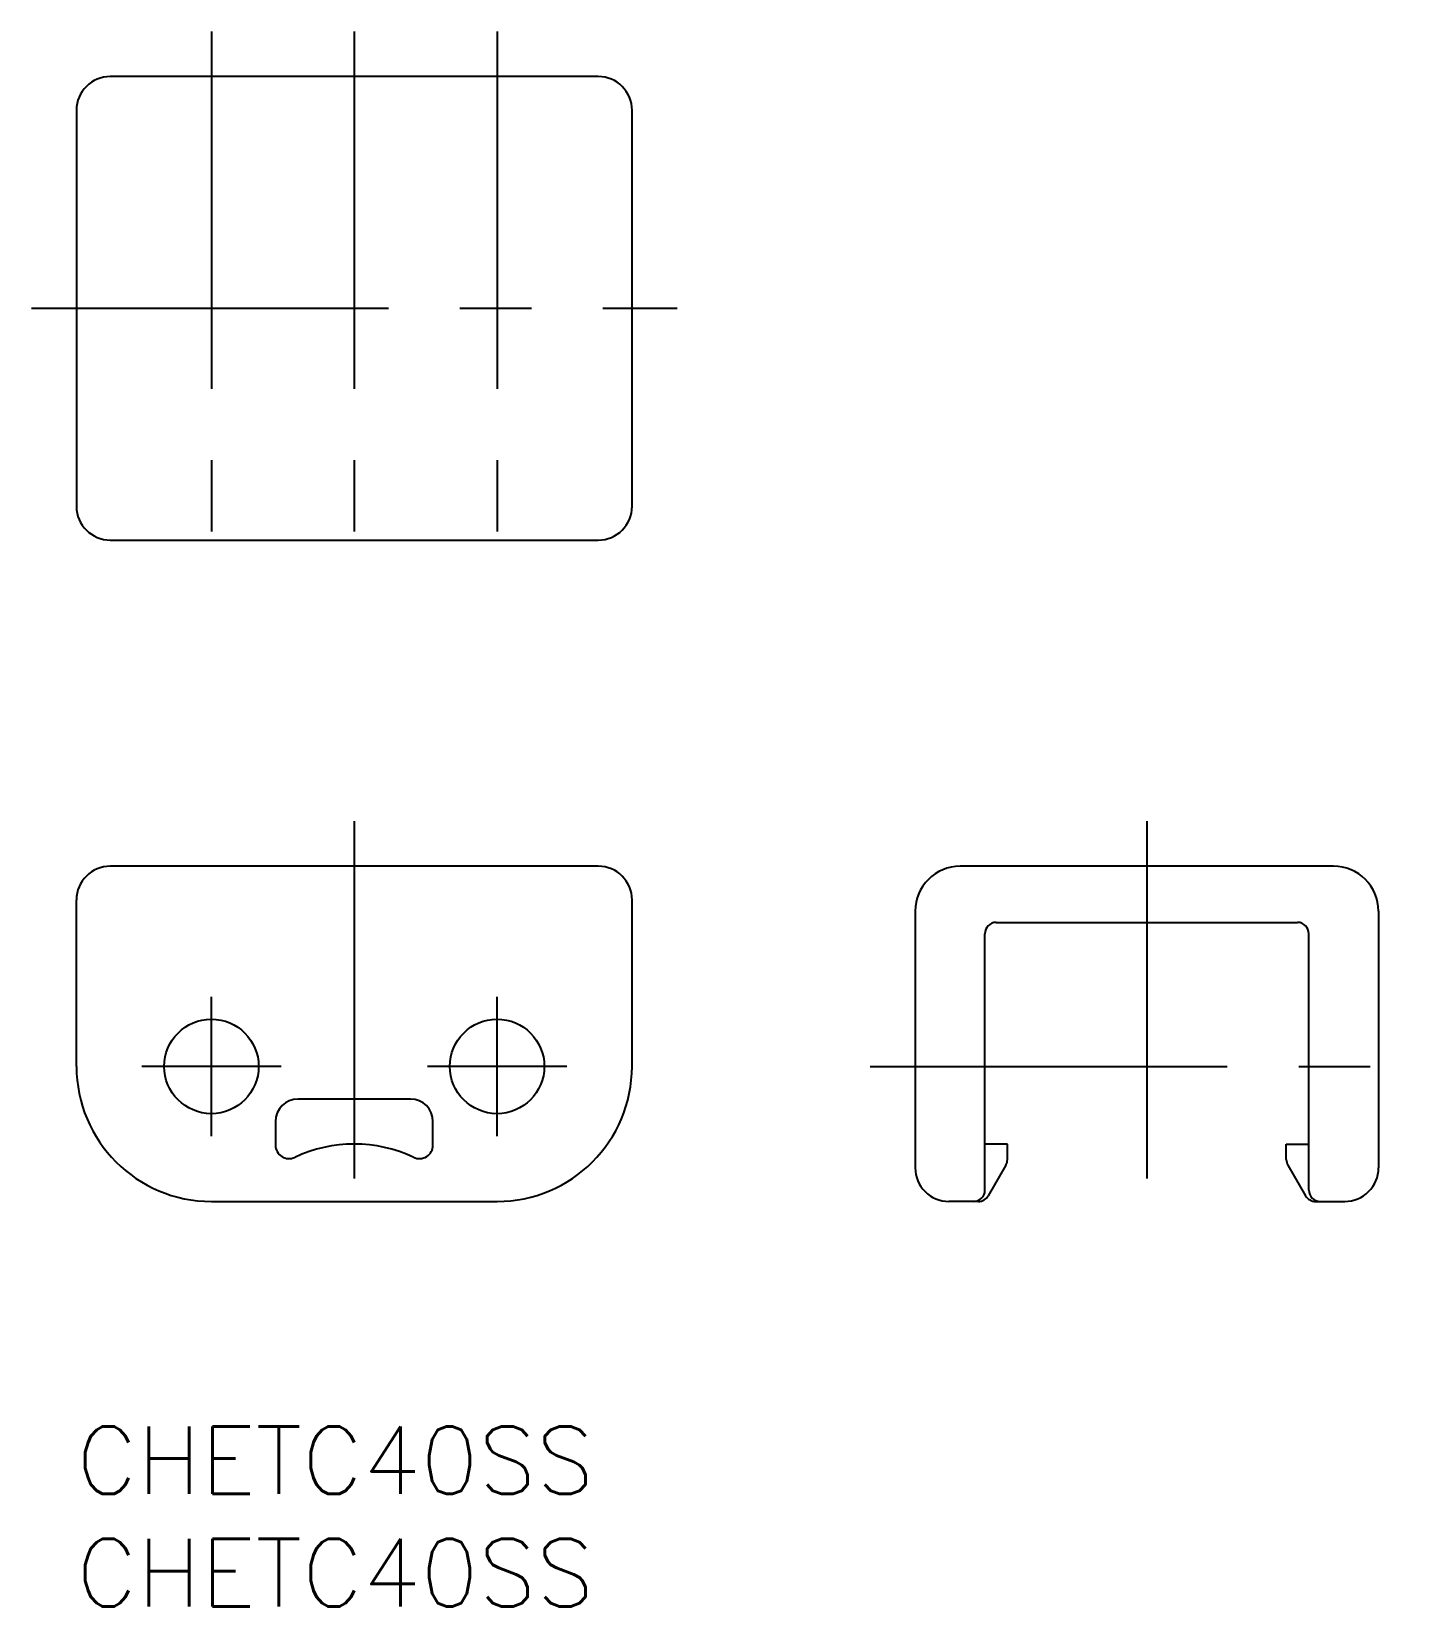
# Model space of a CAD drawing. Extents: x -2 to 59.9, y -8 to 62.
import ezdxf

# ---------------------------------------------------------------- set-up
doc = ezdxf.new("R2010")
doc.units = 0
doc.header["$LTSCALE"] = 0.5
doc.linetypes.add('CENTER', pattern=[50.8, 31.75, -6.35, 6.35, -6.35])
for name, color, linetype in [('MSM_CENTER', 1, 'CENTER'), ('MSM_CONTINUOUS', 7, 'CONTINUOUS'), ('MSM_PART_NUMBER', 7, 'CONTINUOUS')]:
    doc.layers.add(name, color=color, linetype=linetype)
doc.styles.get("Standard").update_dxf_attribs({"font": 'txt.shx', "height": 3, "bigfont": 'bigfont.shx'})

# ---------------------------------------------------------------- blocks, each defined once
blk = doc.blocks.new('*U10')
at = {"layer": 'MSM_PART_NUMBER'}
blk.add_text('CHETC40SS', height=3, dxfattribs=at).set_placement((0, -3))
blk = doc.blocks.new('*U11')
at = {"layer": 'MSM_PART_NUMBER'}
blk.add_text('CHETC40SS', height=3, dxfattribs=at).set_placement((0, -8))

msp = doc.modelspace()

# ---------------------------------------------------------------- linework, layer by layer
at = {"layer": 'MSM_CENTER'}
for p, q in [((6, 61.992), (6, 37.392)), ((12.35, 61.992), (12.35, 37.392)), ((18.7, 61.992), (18.7, 37.392)), ((-2, 49.692), (26.7, 49.692)), ((12.35, 26.9), (12.35, 8)), ((47.59, 26.9), (47.59, 8)), ((6, 12.9), (6, 19.1)), ((18.7, 12.9), (18.7, 19.1)), ((9.1, 16), (2.9, 16)), ((21.8, 16), (15.6, 16)), ((35.29, 16), (59.89, 16))]:
    msp.add_line(p, q, dxfattribs=at)
at = {"layer": 'MSM_CONTINUOUS'}
for p, q in [((23.2, 59.992), (1.5, 59.992)), ((0, 58.492), (0, 40.892)), ((24.7, 40.892), (24.7, 58.492)), ((1.5, 39.392), (23.2, 39.392)), ((23.2, 24.9), (1.5, 24.9)), ((55.89, 24.9), (39.29, 24.9)), ((0, 16), (0, 23.4)), ((24.7, 16), (24.7, 23.4)), ((37.29, 22.9), (37.29, 11.5)), ((40.89, 22.4), (54.29, 22.4)), ((57.89, 22.9), (57.89, 11.5)), ((40.39, 10.5), (40.39, 21.9)), ((54.79, 10.5), (54.79, 21.9)), ((14.85, 14.55), (9.85, 14.55)), ((8.85, 13.55), (8.85, 12.502)), ((15.85, 12.502), (15.85, 13.55)), ((41.39, 12.55), (40.39, 12.55)), ((41.39, 12.219), (41.39, 12.55)), ((41.39, 11.866), (41.39, 12.219)), ((53.79, 12.55), (54.79, 12.55)), ((53.79, 12.219), (53.79, 12.55)), ((53.79, 11.866), (53.79, 12.219)), ((41.323, 11.616), (40.534, 10.25)), ((53.857, 11.616), (54.646, 10.25)), ((6, 10), (18.7, 10)), ((40.101, 10), (38.79, 10)), ((55.079, 10), (56.39, 10))]:
    msp.add_line(p, q, dxfattribs=at)
for centre in [(6, 16), (18.7, 16)]:
    msp.add_circle(centre, 2.1, dxfattribs=at)
for centre, radius, start, end in [((1.5, 58.492), 1.5, 90, 180), ((23.2, 58.492), 1.5, 360, 90), ((1.5, 40.892), 1.5, 180, 270), ((23.2, 40.892), 1.5, 270, 0), ((1.5, 23.4), 1.5, 90, 180), ((23.2, 23.4), 1.5, 0, 90), ((39.29, 22.9), 2, 90, 180), ((55.89, 22.9), 2, 0, 90), ((40.89, 21.9), 0.5, 90, 180), ((54.29, 21.9), 0.5, 0, 90), ((6, 16), 6, 180, 270), ((18.7, 16), 6, 270, 0), ((9.85, 13.55), 1, 90, 180), ((14.85, 13.55), 1, 0, 90), ((9.45, 12.502), 0.6, 180, 295.19943), ((12.35, 6.339), 6.211, 64.80057, 115.19943), ((15.25, 12.502), 0.6, 244.80057, 360), ((38.79, 11.5), 1.5, 180, 270), ((40.89, 11.866), 0.5, 330, 360), ((54.29, 11.866), 0.5, 180, 210), ((56.39, 11.5), 1.5, 270, 0), ((39.89, 10.5), 0.5, 270, 0), ((55.29, 10.5), 0.5, 180, 270), ((40.101, 10.5), 0.5, 270, 330), ((55.079, 10.5), 0.5, 210, 270)]:
    msp.add_arc(centre, radius, start, end, dxfattribs=at)

# ---------------------------------------------------------------- block references
for name in ['*U10', '*U11']:
    msp.add_blockref(name, (0, 0), dxfattribs=at)

doc.saveas('drawing.dxf')
